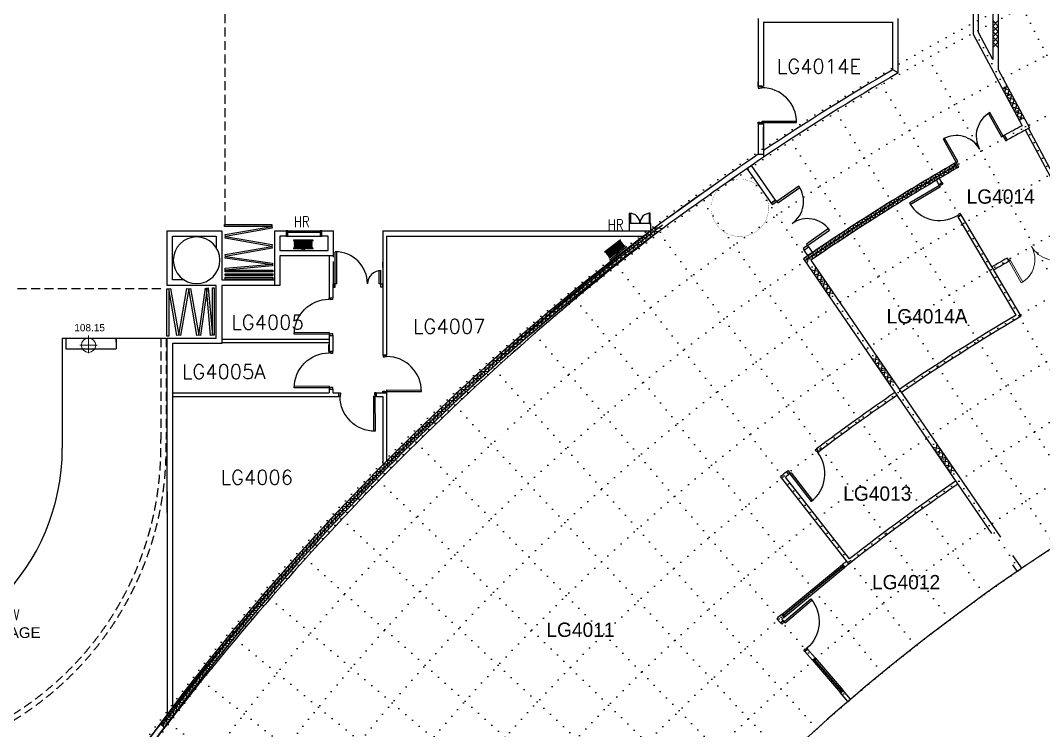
# Model space of a CAD drawing. Extents: x -163002 to 22103, y -98847 to 51643.
# Drawn here: x -58917 to -30358, y -47630 to -27805 of the extents above; entities that cross this region are included whole.
import ezdxf

# ---------------------------------------------------------------- set-up
doc = ezdxf.new("R2010")
doc.units = 0
doc.header["$LTSCALE"] = 1000
doc.header["$MEASUREMENT"] = 0
for name, pattern in [('s1108a$0$HIDDEN', [0.375, 0.25, -0.125]), ('s1108a$0$PHANTOM2', [1.25, 0.625, -0.125, 0.125, -0.125, 0.125, -0.125]), ('s4108a$0$DOT', [0.25, 0, -0.25]), ('s4108a$0$PHANTOM2', [1.25, 0.625, -0.125, 0.125, -0.125, 0.125, -0.125])]:
    doc.linetypes.add(name, pattern=pattern)
doc.layers.get('0').update_dxf_attribs({"linetype": 'CONTINUOUS'})
for name, color, linetype in [('s1108a$0$20', 1, 'CONTINUOUS'), ('s1108a$0$23', 7, 'CONTINUOUS'), ('s1108a$0$30', 7, 'CONTINUOUS'), ('s1108a$0$56', 7, 'CONTINUOUS'), ('s1108a$0$6', 7, 'CONTINUOUS'), ('s1108a$0$N-DRY-WALL', 7, 'CONTINUOUS'), ('s1108a$0$n-flatform-detail', 3, 'CONTINUOUS'), ('s1108a$0$N-G-DR', 4, 'CONTINUOUS'), ('s1108a$0$N-STAGE', 3, 'CONTINUOUS'), ('s1108a$0$NEW2', 4, 'CONTINUOUS'), ('s1108a$0$REV-A', 7, 'CONTINUOUS'), ('s1108a$0$ROOM-NO', 4, 'CONTINUOUS'), ('s4108a$0$20', 7, 'CONTINUOUS'), ('s4108a$0$22', 7, 'CONTINUOUS'), ('s4108a$0$30', 14, 'CONTINUOUS'), ('s4108a$0$4', 7, 'CONTINUOUS'), ('s4108a$0$6', 7, 'CONTINUOUS'), ('s4108a$0$9', 7, 'CONTINUOUS'), ('s4108a$0$DRYWALL', 2, 'CONTINUOUS'), ('s4108a$0$NEW2', 4, 'CONTINUOUS'), ('s4108a$0$REV-A', 7, 'CONTINUOUS'), ('s4108a$0$ROOM-NO', 4, 'CONTINUOUS')]:
    doc.layers.add(name, color=color, linetype=linetype)
for name, color, linetype, lineweight in [('s1108a$0$FURNITURE', 6, 'CONTINUOUS', 9), ('s1108a$0$level', 4, 'CONTINUOUS', 18), ('s4108a$0$text', 4, 'CONTINUOUS', 18)]:
    doc.layers.add(name, color=color, linetype=linetype, lineweight=lineweight)
doc.styles.add('s1108a$0$STANDARD', font='SIMPLEX')
doc.styles.add('s4108a$0$STANDARD', font='txt')

# ---------------------------------------------------------------- blocks, each defined once
blk = doc.blocks.new('s1108a$0$HR')
at = {"layer": 's1108a$0$56', "color": 1, "linetype": 'Continuous'}
for p, q in [((-0.3, 0), (0.3, 0)), ((0.249, -0.0595), (-0.2491, -0.0671)), ((0.249, -0.0863), (-0.2491, -0.0939)), ((0.249, -0.1131), (-0.2491, -0.1207)), ((0.249, -0.1399), (-0.2491, -0.1475)), ((0.249, -0.1667), (-0.2491, -0.1743)), ((-0.2491, -0.201), (0.249, -0.1934)), ((0.249, -0.2202), (-0.2491, -0.2278)), ((0.249, -0.247), (-0.2491, -0.2546))]:
    blk.add_line(p, q, dxfattribs=at)
for points in [[(-0.275, -0.0575), (-0.275, -0.045), (0.275, -0.045), (0.275, -0.0575)], [(0.275, -0.2575), (0.275, -0.27), (-0.275, -0.27), (-0.275, -0.2575)], [(0.02, -0.0001), (0.02, -0.045), (-0.03, -0.045), (-0.03, -0.0001)]]:
    blk.add_lwpolyline(points, close=True, dxfattribs=at)
for centre, start, end in [((-0.2491, -0.08055), 89.999978, 269.999972), ((-0.2491, -0.107336), 89.999978, 269.999972), ((-0.2491, -0.134122), 89.999978, 269.999972), ((-0.2491, -0.160907), 89.999978, 269.999972), ((-0.2491, -0.187693), 89.999978, 269.999972), ((-0.2491, -0.214479), 89.999978, 269.999972), ((-0.2491, -0.241265), 89.999978, 269.999972), ((0.249, -0.07295), 270.000025, 90.000019), ((0.249, -0.099736), 270.000025, 90.000019), ((0.249, -0.126522), 270.000025, 90.000019), ((0.249, -0.153307), 270.000025, 90.000019), ((0.249, -0.180093), 270.000025, 90.000019), ((0.249, -0.206879), 270.000025, 90.000019), ((0.249, -0.233665), 270.000025, 90.000019)]:
    blk.add_arc(centre, 0.013393, start, end, dxfattribs=at)
blk = doc.blocks.new('s1108a$0$DR975')
for p, q in [((968.5, 100), (968.5, 1075)), ((1012.5, 100), (1012.5, 1075)), ((0, 100), (0, 0)), ((37.5, 100), (0, 100)), ((0, 0), (50, 0)), ((37.5, 50), (37.5, 100)), ((50, 50), (37.5, 50)), ((50, 0), (50, 50)), ((968.5, 100), (1012.5, 100)), ((1000, 50), (1012.5, 50)), ((1000, 0), (1000, 50)), ((1050, 0), (1000, 0)), ((1012.5, 100), (1050, 100)), ((1012.5, 50), (1012.5, 100)), ((1050, 100), (1050, 0))]:
    blk.add_line(p, q)
blk.add_arc((1012.5, 100), 975, 90, 180)
blk = doc.blocks.new('s1108a')
at = {"layer": 's1108a$0$20', "color": 8, "linetype": 's1108a$0$HIDDEN'}
for p, q in [((-53200, -33504), (-53200, -21750)), ((-54996, -35300), (-66750, -35300)), ((-54996, -35300), (-66750, -35300))]:
    blk.add_line(p, q, dxfattribs=at)
at = {"layer": 's1108a$0$20', "color": 14, "linetype": 'Continuous'}
blk.add_line((-32325, -24800), (-32325, -28000), dxfattribs=at)
at = {"layer": 's1108a$0$20', "color": 8, "linetype": 'Continuous'}
for p, q in [((-54825, -35200), (-54825, -33675)), ((-54825, -33675), (-53300, -33675)), ((-53300, -33675), (-53300, -35050)), ((-53226, -33504), (-51901, -33504)), ((-53226, -33554), (-53226, -33504)), ((-51901, -33554), (-53226, -33554)), ((-53206, -33784), (-51901, -33554)), ((-51892, -33603), (-53197, -33834)), ((-51901, -33504), (-51901, -33554)), ((-51901, -33554), (-51892, -33603)), ((-51825, -33675), (-51825, -35200)), ((-51825, -33675), (-51500, -33675)), ((-51500, -33675), (-51500, -33825)), ((-50500, -33825), (-50500, -33675)), ((-50500, -33675), (-50175, -33675)), ((-50175, -34375), (-50175, -33675)), ((-54675, -35050), (-54675, -33825)), ((-54675, -33825), (-53450, -33825)), ((-53450, -33825), (-53450, -34154)), ((-53197, -33834), (-53206, -33784)), ((-53206, -33883), (-53197, -33834)), ((-51901, -34113), (-53206, -33883)), ((-53197, -33834), (-51892, -34064)), ((-51675, -33825), (-51675, -34225)), ((-51500, -33825), (-51675, -33825)), ((-50325, -33825), (-50500, -33825)), ((-50325, -34225), (-50325, -33825)), ((-53206, -34343), (-51901, -34113)), ((-51892, -34162), (-53197, -34392)), ((-51892, -34064), (-51901, -34113)), ((-51901, -34113), (-51892, -34162)), ((-51675, -34225), (-50325, -34225)), ((-53197, -34392), (-53206, -34343)), ((-53204, -34442), (-53197, -34392)), ((-51892, -34626), (-53204, -34442)), ((-53197, -34392), (-51885, -34577)), ((-51675, -34375), (-51675, -35200)), ((-50175, -34375), (-51675, -34375)), ((-53204, -34725), (-51884, -34610)), ((-53200, -34775), (-53204, -34725)), ((-51880, -34659), (-53200, -34775)), ((-53200, -34775), (-51875, -34775)), ((-53200, -34825), (-53200, -34775)), ((-51875, -34825), (-53200, -34825)), ((-51885, -34577), (-51892, -34626)), ((-51884, -34610), (-51880, -34659)), ((-51875, -34775), (-51875, -34825)), ((-54346, -35050), (-54675, -35050)), ((-53300, -35050), (-51825, -35050)), ((-53200, -34875), (-51875, -34875)), ((-53200, -34925), (-53200, -34875)), ((-51875, -34925), (-53200, -34925)), ((-53200, -35025), (-53200, -34975)), ((-53200, -34975), (-51875, -34975)), ((-51875, -35025), (-53200, -35025)), ((-51875, -34875), (-51875, -34925)), ((-51875, -34975), (-51875, -35025)), ((-54829, -36620), (-54829, -35295)), ((-54829, -35295), (-54779, -35295)), ((-53450, -35200), (-54825, -35200)), ((-54779, -35295), (-54729, -35286)), ((-54779, -35295), (-54779, -36620)), ((-54549, -36599), (-54779, -35295)), ((-54729, -35286), (-54499, -36591)), ((-54499, -36591), (-54269, -35286)), ((-54220, -35295), (-54450, -36599)), ((-54269, -35286), (-54220, -35295)), ((-54220, -35295), (-54171, -35286)), ((-53990, -36599), (-54220, -35295)), ((-54171, -35286), (-53941, -36591)), ((-53941, -36591), (-53756, -35279)), ((-53707, -35286), (-53891, -36598)), ((-53756, -35279), (-53707, -35286)), ((-53723, -35278), (-53673, -35273)), ((-53608, -36598), (-53723, -35278)), ((-53673, -35273), (-53558, -36593)), ((-53558, -36593), (-53558, -35268)), ((-53558, -35268), (-53508, -35268)), ((-53508, -35268), (-53508, -36593)), ((-53450, -36675), (-53450, -35200)), ((-53300, -35200), (-53300, -36825)), ((-51675, -35200), (-53300, -35200)), ((-54779, -36620), (-54829, -36620)), ((-54825, -41543), (-54825, -36675)), ((-54825, -36675), (-53450, -36675)), ((-54675, -36825), (-54675, -41539)), ((-53300, -36825), (-54675, -36825)), ((-54499, -36591), (-54549, -36599)), ((-54450, -36599), (-54499, -36591)), ((-53941, -36591), (-53990, -36599)), ((-53891, -36598), (-53941, -36591)), ((-53558, -36593), (-53608, -36598)), ((-53508, -36593), (-53558, -36593)), ((-54825, -40968), (-54825, -47177)), ((-54675, -40970), (-54675, -46979))]:
    blk.add_line(p, q, dxfattribs=at)
at = {"layer": 's1108a$0$20', "color": 7, "linetype": 's1108a$0$PHANTOM2'}
blk.add_line((-48800, -34701), (-48800, -34551), dxfattribs=at)
at = {"layer": 's1108a$0$20'}
blk.add_line((-50175, -35251), (-50175, -35161), dxfattribs=at)
at = {"layer": 's1108a$0$20', "color": 8, "linetype": 'Continuous'}
for centre, radius, start, end in [((48905, -157515), 153229, 124.7001, 125.9441), ((46835, -154675), 149564, 124.63758, 125.93985), ((69154, -137501), 153398, 144.05854, 145.29989), ((66466, -135539), 149920, 144.06367, 145.36155)]:
    blk.add_arc(centre, radius, start, end, dxfattribs=at)
at = {"layer": 's1108a$0$20', "color": 7, "linetype": 'Continuous'}
for radius in [68654, 68504]:
    blk.add_arc((0, -88500), radius, 126.71045, 143.2923, dxfattribs=at)
at = {"layer": 's1108a$0$23', "color": 4, "linetype": 's1108a$0$HIDDEN'}
for p, q in [((-55003, -36675), (-55003, -39504)), ((-54853, -36675), (-54853, -39504))]:
    blk.add_line(p, q, dxfattribs=at)
at = {"layer": 's1108a$0$23', "color": 3, "linetype": 'Continuous'}
blk.add_line((-55003, -36675), (-54853, -36675), dxfattribs=at)
at = {"layer": 's1108a$0$23', "color": 4, "linetype": 's1108a$0$HIDDEN'}
for radius, end in [(8900, 1.5909), (8750, 1.609)]:
    blk.add_arc((-63750, -39750), radius, 270, end, dxfattribs=at)
at = {"layer": 's1108a$0$30', "color": 8, "linetype": 'Continuous'}
for p, q in [((-51500, -33675), (-51500, -33825)), ((-51450, -33675), (-51500, -33675)), ((-51450, -33825), (-51450, -33675)), ((-51450, -33725), (-51450, -33675)), ((-51450, -33675), (-50550, -33675)), ((-50550, -33675), (-50550, -33825)), ((-50500, -33675), (-50550, -33675)), ((-50550, -33675), (-50550, -33725)), ((-50500, -33825), (-50500, -33675)), ((-51500, -33825), (-51450, -33825)), ((-50550, -33725), (-51450, -33725)), ((-51450, -33825), (-50550, -33825)), ((-50550, -33825), (-50500, -33825))]:
    blk.add_line(p, q, dxfattribs=at)
at = {"layer": 's1108a$0$30', "color": 1, "linetype": 'Continuous'}
for p, q in [((-50130, -35161), (-50130, -34261)), ((-50085, -35161), (-50085, -34262)), ((-48904, -35161), (-48904, -34794)), ((-48859, -35161), (-48859, -34791)), ((-50175, -35161), (-50175, -35251)), ((-50130, -35161), (-50175, -35161)), ((-50175, -35251), (-50175, -35161)), ((-50175, -35251), (-50130, -35251)), ((-50130, -35251), (-50130, -35161)), ((-50085, -35161), (-50130, -35161)), ((-48859, -35161), (-48904, -35161)), ((-48859, -35251), (-48859, -35161)), ((-48859, -35161), (-48814, -35161)), ((-48814, -35251), (-48859, -35251)), ((-48814, -35161), (-48814, -35251))]:
    blk.add_line(p, q, dxfattribs=at)
for centre, radius, start, end in [((-50130, -35161), 900, 0, 90), ((-48859, -35161), 370, 88.1085, 180)]:
    blk.add_arc(centre, radius, start, end, dxfattribs=at)
at = {"layer": 's1108a$0$56', "color": 1, "linetype": 'Continuous'}
for p, q in [((-51260, -33980), (-50790, -33980)), ((-51260, -34010), (-50790, -34010)), ((-51260, -34040), (-50790, -34040)), ((-51260, -34070), (-50790, -34070)), ((-51260, -34100), (-50790, -34100)), ((-51260, -34130), (-50790, -34130))]:
    blk.add_line(p, q, dxfattribs=at)
for points in [[(-51300, -33950), (-50750, -33950), (-50750, -33935), (-51300, -33935)], [(-51300, -34175), (-50750, -34175), (-50750, -34160), (-51300, -34160)], [(-51050, -34175), (-51000, -34175), (-51000, -34225), (-51050, -34225)]]:
    blk.add_lwpolyline(points, close=True, dxfattribs=at)
for centre, start, end in [((-51260, -33965), 90, 270), ((-51260, -33995), 90, 270), ((-50790, -33965), 270, 90), ((-50790, -33995), 270, 90), ((-51260, -34025), 90, 270), ((-51260, -34055), 90, 270), ((-51260, -34085), 90, 270), ((-51260, -34115), 90, 270), ((-51260, -34145), 90, 270), ((-50790, -34025), 270, 90), ((-50790, -34055), 270, 90), ((-50790, -34085), 270, 90), ((-50790, -34115), 270, 90), ((-50790, -34145), 270, 90)]:
    blk.add_arc(centre, 15, start, end, dxfattribs=at)
at = {"layer": 's1108a$0$6', "color": 14, "linetype": 'Continuous', "const_width": 5}
blk.add_lwpolyline([(-38034, -33039, 1), (-39634, -33039, 1)], format="xyb", close=True, dxfattribs=at)
at = {"layer": 's1108a$0$6', "color": 14, "linetype": 'Continuous'}
for start, end in [(0, 180), (0, 180), (0, 180), (180, 0), (180, 0), (180, 0), (180, 0)]:
    blk.add_arc((-54000, -34500), 650, start, end, dxfattribs=at)
at = {"layer": 's1108a$0$6', "color": 8, "linetype": 'Continuous'}
for start, end in [(0, 180), (180, 0), (180, 0)]:
    blk.add_arc((-54000, -34500), 650, start, end, dxfattribs=at)
at = {"layer": 's1108a$0$FURNITURE', "color": 7, "const_width": 20}
blk.add_lwpolyline([(-50319, -36844), (-50319, -37055)], dxfattribs=at)
at = {"layer": 's1108a$0$level'}
for p, q in [((-57018, -36605), (-57018, -37091)), ((-56775, -36873), (-57261, -36873))]:
    blk.add_line(p, q, dxfattribs=at)
blk.add_circle((-57018, -36873), 200, dxfattribs=at)
at = {"layer": 's1108a$0$N-DRY-WALL'}
for p, q in [((-38325, -27750), (-38325, -29644)), ((-38325, -27750), (-38325, -29694)), ((-38175, -27850), (-38175, -29644)), ((-38175, -27850), (-34563, -27850)), ((-34563, -29181), (-34563, -27850)), ((-34413, -29267), (-34413, -27750)), ((-34413, -29267), (-34563, -29181)), ((-38325, -30694), (-38325, -31539)), ((-38325, -30775), (-38325, -31389)), ((-38175, -30694), (-38175, -31438)), ((-38175, -31389), (-38175, -30775)), ((-38175, -31438), (-38175, -31619)), ((-48800, -33675), (-48800, -37150)), ((-48700, -33825), (-48700, -37150)), ((-50300, -34375), (-50300, -35548)), ((-50200, -35161), (-50200, -35548)), ((-50300, -36600), (-50300, -37050)), ((-50200, -36600), (-50200, -37050)), ((-50203, -37050), (-50300, -37050)), ((-48796, -37150), (-48700, -37150)), ((-54675, -38200), (-50300, -38200)), ((-50300, -38100), (-50300, -38200)), ((-50300, -38100), (-50200, -38100)), ((-50200, -38100), (-50200, -38200)), ((-50200, -38200), (-50033, -38200)), ((-50033, -38300), (-50033, -38200)), ((-48983, -38200), (-48800, -38200)), ((-48983, -38299), (-48983, -38200)), ((-48800, -38200), (-48700, -38200)), ((-48700, -38200), (-48700, -40087)), ((-54675, -38300), (-50033, -38300)), ((-48983, -38300), (-48800, -38300)), ((-48800, -38300), (-48800, -40210))]:
    blk.add_line(p, q, dxfattribs=at)
at = {"layer": 's1108a$0$N-DRY-WALL', "color": 7, "linetype": 's1108a$0$PHANTOM2'}
for p, q in [((-48814, -35161), (-48800, -35161)), ((-48814, -35251), (-48800, -35251))]:
    blk.add_line(p, q, dxfattribs=at)
at = {"layer": 's1108a$0$N-DRY-WALL', "color": 7}
for p, q in [((-50300, -35548), (-50200, -35548)), ((-53300, -36700), (-50300, -36700)), ((-53300, -36800), (-50300, -36800)), ((-50300, -36600), (-50200, -36600)), ((-50303, -37050), (-50200, -37050))]:
    blk.add_line(p, q, dxfattribs=at)
at = {"layer": 's1108a$0$N-DRY-WALL'}
for radius, start, end in [(68654, 120.2279, 123.78301), (68504, 120.15583, 123.86698)]:
    blk.add_arc((0, -88500), radius, start, end, dxfattribs=at)
at = {"layer": 's1108a$0$N-G-DR'}
for p, q in [((-38325, -29644), (-38325, -29528)), ((-38325, -29644), (-38175, -29644)), ((-38225, -29644), (-38325, -29644)), ((-38325, -29644), (-38325, -29694)), ((-38325, -29694), (-38275, -29694)), ((-38275, -29682), (-38225, -29682)), ((-38275, -29694), (-38275, -29682)), ((-38225, -29644), (-38225, -29682)), ((-38325, -30644), (-38275, -30644)), ((-38325, -30694), (-38325, -30644)), ((-38325, -30694), (-38175, -30694)), ((-38225, -30694), (-38325, -30694)), ((-38275, -30644), (-38275, -30657)), ((-38275, -30657), (-38225, -30657)), ((-38225, -30613), (-37250, -30613)), ((-38225, -30613), (-38225, -30657)), ((-38225, -30657), (-37250, -30657)), ((-38225, -30657), (-38225, -30694))]:
    blk.add_line(p, q, dxfattribs=at)
blk.add_arc((-38225, -30657), 975, 0, 90, dxfattribs=at)
at = {"layer": 's1108a$0$N-STAGE'}
for p, q in [((-57750, -36675), (-54853, -36675)), ((-57750, -36675), (-57750, -39750)), ((-57650, -36675), (-57650, -36975)), ((-56250, -36775), (-56250, -36675)), ((-56250, -36675), (-56250, -36975)), ((-57650, -36975), (-56250, -36975))]:
    blk.add_line(p, q, dxfattribs=at)
blk.add_arc((-63750, -39750), 6000, 270, 0, dxfattribs=at)
at = {"layer": 's1108a$0$NEW2', "color": 7}
for p, q in [((-41913, -33187), (-41884, -33187)), ((-41913, -33475), (-41913, -33187)), ((-41884, -33187), (-41884, -33475)), ((-41337, -33187), (-41366, -33187)), ((-41366, -33187), (-41366, -33475)), ((-41337, -33475), (-41337, -33187)), ((-48800, -33675), (-41323, -33675)), ((-41925, -33475), (-41925, -33675)), ((-41325, -33475), (-41925, -33475)), ((-41925, -33675), (-41325, -33675)), ((-41884, -33475), (-41913, -33475)), ((-41366, -33475), (-41337, -33475)), ((-41325, -33675), (-41325, -33475)), ((-48700, -33825), (-41521, -33825))]:
    blk.add_line(p, q, dxfattribs=at)
for centre, start, end in [((-41913, -33475), 0, 90), ((-41337, -33475), 90, 180)]:
    blk.add_arc(centre, 288, start, end, dxfattribs=at)
at = {"layer": 's1108a$0$REV-A', "color": 7, "linetype": 's1108a$0$PHANTOM2'}
for p, q in [((-50175, -35161), (-50175, -34375)), ((-50175, -35161), (-50200, -35161)), ((-50175, -35251), (-50200, -35251))]:
    blk.add_line(p, q, dxfattribs=at)
at = {"xscale": 1000, "yscale": 1000, "zscale": 1000, "rotation": 217.999941}
blk.add_blockref('s1108a$0$HR', (-42230, -34309), dxfattribs=at)
at = {"layer": 's1108a$0$NEW2', "color": 7, "xscale": -1}
for p, rotation in [((-50203, -35550), 90.19116413939005), ((-50203, -37050), 90.19116413939005), ((-50034, -38202), 180.1911641393928)]:
    blk.add_blockref('s1108a$0$DR975', p, dxfattribs=dict(at, rotation=rotation))
at = {"layer": 's1108a$0$NEW2', "color": 7, "rotation": 269.80883586061}
blk.add_blockref('s1108a$0$DR975', (-48796, -37150), dxfattribs=at)
at = {"layer": 's1108a$0$56', "color": 1, "linetype": 'Continuous', "style": 's1108a$0$STANDARD', "width": 0.8}
for p in [(-51284, -33577), (-42521, -33658)]:
    blk.add_text('HR', height=300, dxfattribs=at).set_placement(p)
at = {"layer": 's1108a$0$level', "insert": (-57414, -36282), "char_height": 200, "width": 1619, "attachment_point": 1, "style": 's1108a$0$STANDARD'}
blk.add_mtext('{\\FARIAL.TTF;108.15}', dxfattribs=at)
at = {"layer": 's1108a$0$n-flatform-detail', "color": 7, "insert": (-59777, -44246), "char_height": 300, "width": 7500, "attachment_point": 1, "style": 's1108a$0$STANDARD'}
blk.add_mtext('NEW\\P{\\FARIAL.TTF;STAGE}', dxfattribs=at)
at = {"layer": 's1108a$0$ROOM-NO', "style": 's1108a$0$STANDARD'}
for s, p in [('LG4014E', (-37803, -29286)), ('LG4005', (-53033, -36431)), ('LG4007', (-47959, -36546)), ('LG4005A', (-54411, -37808)), ('LG4006', (-53332, -40761))]:
    blk.add_text(s, height=400, dxfattribs=at).set_placement(p)
blk = doc.blocks.new('s4108a$0$DR975')
for p, q in [((968.5, 100), (968.5, 1075)), ((1012.5, 100), (1012.5, 1075)), ((0, 100), (0, 0)), ((37.5, 100), (0, 100)), ((0, 0), (50, 0)), ((37.5, 50), (37.5, 100)), ((50, 50), (37.5, 50)), ((50, 0), (50, 50)), ((968.5, 100), (1012.5, 100)), ((1000, 50), (1012.5, 50)), ((1000, 0), (1000, 50)), ((1050, 0), (1000, 0)), ((1012.5, 100), (1050, 100)), ((1012.5, 50), (1012.5, 100)), ((1050, 100), (1050, 0))]:
    blk.add_line(p, q)
blk.add_arc((1012.5, 100), 975, 90, 180)
blk = doc.blocks.new('s4108a$0$D1600B')
at = {"layer": 's4108a$0$30', "linetype": 'Continuous'}
for points in [[(0.05, 0.15), (0.1, 0.15), (0.1, 0.9), (0.05, 0.9)], [(1.5, 0.15), (1.55, 0.15), (1.55, 0.9), (1.5, 0.9)], [(0, 0), (0.05, 0), (0.05, 0.15), (0, 0.15)], [(1.55, 0), (1.6, 0), (1.6, 0.15), (1.55, 0.15)]]:
    blk.add_lwpolyline(points, close=True, dxfattribs=at)
for centre, start, end in [((0.05, 0.150001), 0, 90), ((1.55001, 0.150001), 90, 180)]:
    blk.add_arc(centre, 0.750005, start, end, dxfattribs=at)
blk = doc.blocks.new('s4108a')
at = {"layer": 's4108a$0$20', "color": 14, "linetype": 'Continuous'}
for p, q in [((-31371, -31138), (-31444, -31007)), ((-38325, -31537), (-38175, -31537)), ((-38202, -31453), (-38202, -31454)), ((-38175, -31537), (-38175, -31614)), ((-32838, -31792), (-32765, -31922)), ((-37060, -34456), (-31809, -42133)), ((-36852, -34496), (-31563, -42227)), ((-30966, -43100), (-31212, -42740)), ((-31090, -43184), (-31213, -43004))]:
    blk.add_line(p, q, dxfattribs=at)
at = {"layer": 's4108a$0$20', "color": 1}
for p, q in [((-37668, -44390), (-35968, -42993)), ((-37606, -44469), (-35906, -43072)), ((-36866, -43789), (-35960, -43044)), ((-36860, -43797), (-35953, -43052)), ((-35988, -43009), (-35926, -43087)), ((-35968, -42993), (-35906, -43072)), ((-37621, -44410), (-36885, -43805)), ((-37615, -44418), (-36879, -43813)), ((-37668, -44390), (-37606, -44469)), ((-37649, -44375), (-37587, -44453)), ((-36808, -45669), (-36733, -45604)), ((-36808, -45669), (-36027, -46580)), ((-36792, -45688), (-36716, -45623)), ((-36758, -45659), (-36009, -46532)), ((-36750, -45652), (-36002, -46525)), ((-36733, -45604), (-35951, -46515)), ((-36043, -46561), (-35968, -46496)), ((-36027, -46580), (-35951, -46515))]:
    blk.add_line(p, q, dxfattribs=at)
at = {"layer": 's4108a$0$20', "color": 14, "linetype": 'Continuous'}
for points in [[(-32325, -25850), (-32325, -26457), (-32175, -26457), (-32175, -26325), (-31775, -26325), (-31775, -28894), (-32175, -28145), (-32175, -27457), (-32325, -27457), (-32325, -28183), (-30957, -30743)], [(-28761, -26325), (-31625, -26325), (-31625, -29174), (-30754, -30804)]]:
    blk.add_lwpolyline(points, dxfattribs=at)
at = {"layer": 's4108a$0$20'}
for points in [[(-37836, -32818), (-38509, -31858), (-38632, -31944), (-37959, -32904)], [(-36918, -34128), (-36812, -34280), (-36935, -34366), (-37041, -34214)]]:
    blk.add_lwpolyline(points, close=True, dxfattribs=at)
at = {"layer": 's4108a$0$20', "color": 14, "linetype": 'Continuous'}
for centre, radius, start, end in [((0, -88500), 65530, 118.19056, 118.67567), ((0, -88500), 65380, 118.05923, 118.67403), ((48824, -157402), 153090, 124.69919, 125.94375), ((46768, -154583), 149450, 124.63578, 125.93969), ((0, -88500), 65530, 120.07434, 124.44053), ((0, -88500), 65380, 120.07591, 124.30915), ((5572, -93983), 76390, 127.60141, 143.3208), ((5555, -93966), 76216, 127.60169, 143.32133)]:
    blk.add_arc(centre, radius, start, end, dxfattribs=at)
at = {"layer": 's4108a$0$22', "color": 14, "linetype": 'Continuous'}
for p, q in [((-31775, -27960), (-31624, -27810)), ((-31775, -28110), (-31624, -27960)), ((-31774, -27810), (-31625, -27960)), ((-31774, -27960), (-31625, -28110)), ((-31775, -28260), (-31624, -28110)), ((-31775, -28410), (-31624, -28260)), ((-31774, -28110), (-31625, -28260)), ((-31774, -28260), (-31625, -28410)), ((-31775, -28560), (-31624, -28410)), ((-31774, -28410), (-31625, -28560)), ((-31522, -29685), (-31319, -29746)), ((-31390, -29614), (-31452, -29817)), ((-31452, -29817), (-31249, -29879)), ((-31319, -29746), (-31381, -29949)), ((-31381, -29949), (-31178, -30011)), ((-31249, -29879), (-31310, -30082)), ((-31310, -30082), (-31107, -30143)), ((-31178, -30011), (-31240, -30214)), ((-31240, -30214), (-31036, -30276)), ((-31107, -30143), (-31169, -30346)), ((-31169, -30346), (-30966, -30408)), ((-31036, -30276), (-31098, -30479)), ((-31098, -30479), (-30895, -30540)), ((-30966, -30408), (-31027, -30611)), ((-33151, -32148), (-33098, -31943)), ((-32893, -31997), (-33098, -31943)), ((-33022, -32073), (-32968, -31867)), ((-32763, -31922), (-32968, -31867)), ((-32893, -31997), (-32839, -31792)), ((-33667, -32455), (-33615, -32249)), ((-33409, -32301), (-33615, -32249)), ((-33538, -32378), (-33486, -32172)), ((-33280, -32224), (-33486, -32172)), ((-33410, -32301), (-33357, -32095)), ((-33151, -32148), (-33357, -32095)), ((-33280, -32224), (-33228, -32019)), ((-33022, -32072), (-33228, -32019)), ((-34052, -32687), (-34001, -32481)), ((-33795, -32532), (-34001, -32481)), ((-33923, -32610), (-33872, -32404)), ((-33666, -32454), (-33872, -32404)), ((-33795, -32532), (-33744, -32326)), ((-33538, -32378), (-33744, -32326)), ((-34562, -33002), (-34513, -32795)), ((-34306, -32844), (-34513, -32795)), ((-34434, -32923), (-34386, -32716)), ((-34179, -32766), (-34385, -32716)), ((-34307, -32844), (-34257, -32638)), ((-34051, -32687), (-34257, -32638)), ((-34179, -32766), (-34129, -32559)), ((-33923, -32610), (-34129, -32559)), ((-35068, -33321), (-35022, -33114)), ((-34815, -33161), (-35022, -33114)), ((-34942, -33241), (-34895, -33034)), ((-34688, -33081), (-34895, -33034)), ((-34815, -33161), (-34768, -32954)), ((-34561, -33002), (-34768, -32954)), ((-34688, -33081), (-34641, -32874)), ((-34434, -32923), (-34640, -32874)), ((-35447, -33563), (-35402, -33356)), ((-35195, -33401), (-35402, -33356)), ((-35321, -33482), (-35276, -33275)), ((-35068, -33321), (-35276, -33275)), ((-35195, -33402), (-35149, -33194)), ((-34942, -33241), (-35149, -33194)), ((-41318, -33671), (-41347, -33881)), ((-41318, -33671), (-41108, -33701)), ((-41198, -33581), (-41228, -33791)), ((-41198, -33581), (-40988, -33611)), ((-35949, -33891), (-35906, -33683)), ((-35698, -33726), (-35906, -33682)), ((-35824, -33808), (-35780, -33601)), ((-35573, -33645), (-35780, -33601)), ((-35698, -33726), (-35655, -33519)), ((-35447, -33563), (-35655, -33519)), ((-35573, -33645), (-35529, -33437)), ((-35321, -33482), (-35528, -33437)), ((-41677, -33943), (-41704, -34154)), ((-41676, -33943), (-41466, -33972)), ((-41557, -33852), (-41586, -34062)), ((-41557, -33852), (-41347, -33881)), ((-41437, -33762), (-41466, -33972)), ((-41437, -33762), (-41227, -33791)), ((-36324, -34139), (-36282, -33931)), ((-36074, -33973), (-36282, -33931)), ((-36199, -34056), (-36157, -33848)), ((-35949, -33891), (-36157, -33848)), ((-36074, -33973), (-36032, -33765)), ((-35824, -33808), (-36032, -33765)), ((-42034, -34218), (-42060, -34428)), ((-42034, -34218), (-41823, -34245)), ((-41915, -34126), (-41942, -34337)), ((-41915, -34126), (-41704, -34154)), ((-41796, -34035), (-41823, -34245)), ((-41796, -34035), (-41585, -34062)), ((-36820, -34474), (-36781, -34266)), ((-36572, -34306), (-36781, -34266)), ((-36697, -34390), (-36656, -34182)), ((-36448, -34222), (-36656, -34182)), ((-36572, -34306), (-36532, -34098)), ((-36324, -34139), (-36532, -34097)), ((-36449, -34222), (-36407, -34014)), ((-36199, -34056), (-36407, -34014)), ((-42389, -34495), (-42414, -34706)), ((-42389, -34495), (-42178, -34520)), ((-42271, -34402), (-42296, -34613)), ((-42271, -34402), (-42060, -34428)), ((-42153, -34310), (-42178, -34520)), ((-42152, -34310), (-41942, -34337)), ((-36820, -34474), (-37029, -34435)), ((-36944, -34559), (-36905, -34350)), ((-36696, -34390), (-36905, -34350)), ((-42743, -34774), (-42766, -34985)), ((-42742, -34774), (-42531, -34799)), ((-42625, -34681), (-42649, -34892)), ((-42625, -34681), (-42414, -34705)), ((-42507, -34588), (-42531, -34799)), ((-42507, -34588), (-42296, -34613)), ((-36849, -34766), (-36640, -34805)), ((-36725, -34681), (-36764, -34890)), ((-36640, -34805), (-36679, -35014)), ((-43094, -35056), (-43116, -35267)), ((-43094, -35056), (-42883, -35079)), ((-42977, -34962), (-43000, -35173)), ((-42977, -34962), (-42766, -34985)), ((-42860, -34868), (-42883, -35079)), ((-42860, -34868), (-42649, -34891)), ((-36764, -34890), (-36556, -34929)), ((-36679, -35014), (-36471, -35053)), ((-36556, -34929), (-36595, -35137)), ((-36471, -35053), (-36510, -35261)), ((-43444, -35340), (-43465, -35551)), ((-43444, -35340), (-43233, -35361)), ((-43328, -35245), (-43349, -35456)), ((-43327, -35245), (-43116, -35267)), ((-43211, -35150), (-43233, -35361)), ((-43211, -35150), (-43000, -35172)), ((-36595, -35137), (-36386, -35176)), ((-36510, -35261), (-36301, -35300)), ((-36386, -35176), (-36425, -35385)), ((-36425, -35385), (-36217, -35424)), ((-36301, -35300), (-36340, -35509)), ((-43792, -35626), (-43811, -35837)), ((-43792, -35626), (-43580, -35646)), ((-43676, -35530), (-43696, -35742)), ((-43676, -35530), (-43465, -35551)), ((-43560, -35435), (-43581, -35646)), ((-43560, -35435), (-43349, -35456)), ((-44137, -35914), (-44156, -36126)), ((-44137, -35914), (-43926, -35933)), ((-44022, -35818), (-44041, -36030)), ((-44022, -35818), (-43811, -35837)), ((-43907, -35722), (-43926, -35933)), ((-43907, -35722), (-43696, -35742)), ((-44482, -36205), (-44498, -36417)), ((-44482, -36205), (-44270, -36223)), ((-44367, -36108), (-44385, -36320)), ((-44367, -36108), (-44156, -36126)), ((-44253, -36011), (-44270, -36223)), ((-44252, -36011), (-44041, -36030)), ((-44824, -36498), (-44839, -36710)), ((-44824, -36498), (-44612, -36514)), ((-44710, -36400), (-44726, -36612)), ((-44710, -36400), (-44498, -36417)), ((-44596, -36303), (-44612, -36514)), ((-44596, -36303), (-44384, -36319)), ((-45164, -36794), (-45178, -37005)), ((-45164, -36794), (-44952, -36808)), ((-45051, -36695), (-45065, -36906)), ((-45051, -36695), (-44839, -36710)), ((-44937, -36596), (-44953, -36808)), ((-44937, -36596), (-44726, -36612)), ((-45502, -37091), (-45515, -37303)), ((-45502, -37091), (-45291, -37104)), ((-45390, -36992), (-45403, -37203)), ((-45390, -36992), (-45178, -37005)), ((-45278, -36892), (-45291, -37104)), ((-45277, -36892), (-45065, -36906)), ((-45839, -37391), (-45850, -37602)), ((-45839, -37391), (-45627, -37402)), ((-45727, -37291), (-45739, -37502)), ((-45727, -37291), (-45515, -37302)), ((-45615, -37191), (-45627, -37402)), ((-45615, -37190), (-45403, -37203)), ((-35155, -37242), (-34946, -37281)), ((-35031, -37157), (-35070, -37366)), ((-35070, -37366), (-34862, -37405)), ((-34946, -37281), (-34985, -37490)), ((-34862, -37405), (-34901, -37613)), ((-46173, -37693), (-46183, -37904)), ((-46173, -37692), (-45961, -37703)), ((-46062, -37592), (-46073, -37804)), ((-46062, -37592), (-45850, -37602)), ((-45950, -37491), (-45961, -37703)), ((-45950, -37491), (-45739, -37502)), ((-34985, -37490), (-34777, -37529)), ((-34901, -37613), (-34692, -37652)), ((-34777, -37529), (-34816, -37737)), ((-34692, -37652), (-34731, -37861)), ((-46395, -37895), (-46404, -38107)), ((-46395, -37895), (-46183, -37904)), ((-46284, -37794), (-46294, -38006)), ((-46284, -37794), (-46072, -37803)), ((-34816, -37737), (-34608, -37776)), ((-34731, -37861), (-34523, -37900)), ((-34608, -37776), (-34647, -37985)), ((-46726, -38201), (-46734, -38413)), ((-46726, -38200), (-46514, -38209)), ((-46616, -38098), (-46624, -38310)), ((-46616, -38098), (-46404, -38107)), ((-46506, -37997), (-46514, -38209)), ((-46506, -37997), (-46294, -38005)), ((-47055, -38508), (-47061, -38720)), ((-47055, -38508), (-46843, -38515)), ((-46946, -38405), (-46952, -38618)), ((-46946, -38405), (-46734, -38413)), ((-46836, -38303), (-46843, -38515)), ((-46836, -38303), (-46624, -38310)), ((-47382, -38818), (-47387, -39030)), ((-47382, -38818), (-47170, -38823)), ((-47273, -38715), (-47278, -38927)), ((-47273, -38714), (-47061, -38720)), ((-47164, -38611), (-47170, -38823)), ((-47164, -38611), (-46952, -38618)), ((-47599, -39026), (-47603, -39238)), ((-47599, -39026), (-47387, -39030)), ((-47491, -38922), (-47495, -39134)), ((-47490, -38922), (-47278, -38927)), ((-47922, -39339), (-47925, -39551)), ((-47922, -39339), (-47710, -39342)), ((-47815, -39235), (-47818, -39447)), ((-47815, -39235), (-47603, -39237)), ((-47708, -39130), (-47710, -39342)), ((-47707, -39130), (-47495, -39134)), ((-48244, -39655), (-48245, -39867)), ((-48244, -39655), (-48032, -39656)), ((-48137, -39549), (-48139, -39762)), ((-48137, -39549), (-47925, -39551)), ((-48030, -39444), (-48032, -39656)), ((-48030, -39444), (-47818, -39447)), ((-33337, -39633), (-33376, -39842)), ((-48564, -39972), (-48563, -40184)), ((-48564, -39972), (-48351, -39973)), ((-48457, -39866), (-48458, -40078)), ((-48457, -39866), (-48245, -39867)), ((-48351, -39760), (-48351, -39973)), ((-48351, -39760), (-48139, -39761)), ((-33461, -39718), (-33252, -39757)), ((-33376, -39842), (-33168, -39881)), ((-33252, -39757), (-33292, -39966)), ((-33292, -39966), (-33083, -40005)), ((-33168, -39881), (-33207, -40089)), ((-48776, -40185), (-48774, -40397)), ((-48775, -40185), (-48563, -40184)), ((-48670, -40079), (-48457, -40078)), ((-48670, -40079), (-48669, -40291)), ((-33207, -40089), (-32998, -40128)), ((-33083, -40005), (-33122, -40213)), ((-33122, -40213), (-32914, -40252)), ((-32998, -40128), (-33037, -40337)), ((-32914, -40252), (-32953, -40461)), ((-49092, -40506), (-49089, -40718)), ((-49091, -40506), (-48879, -40504)), ((-48986, -40399), (-48774, -40397)), ((-48986, -40399), (-48984, -40611)), ((-48881, -40292), (-48669, -40290)), ((-48881, -40292), (-48879, -40504)), ((-33037, -40337), (-32829, -40376)), ((-49405, -40830), (-49193, -40826)), ((-49405, -40830), (-49401, -41042)), ((-49301, -40721), (-49089, -40718)), ((-49301, -40722), (-49297, -40934)), ((-49196, -40614), (-48984, -40611)), ((-49196, -40614), (-49193, -40826)), ((-49613, -41046), (-49401, -41042)), ((-49613, -41046), (-49608, -41258)), ((-49509, -40938), (-49297, -40934)), ((-49509, -40938), (-49505, -41150)), ((-49924, -41373), (-49712, -41366)), ((-49924, -41373), (-49917, -41585)), ((-49821, -41264), (-49814, -41476)), ((-49820, -41263), (-49608, -41258)), ((-49717, -41155), (-49505, -41150)), ((-49717, -41155), (-49712, -41367)), ((-50232, -41701), (-50020, -41694)), ((-50129, -41591), (-49917, -41585)), ((-50129, -41592), (-50122, -41804)), ((-50026, -41482), (-49814, -41476)), ((-50026, -41482), (-50020, -41694)), ((-50436, -41922), (-50224, -41913)), ((-50436, -41922), (-50427, -42134)), ((-50334, -41811), (-50122, -41804)), ((-50334, -41811), (-50326, -42023)), ((-50232, -41701), (-50224, -41913)), ((-50740, -42253), (-50528, -42244)), ((-50740, -42253), (-50731, -42465)), ((-50639, -42143), (-50427, -42133)), ((-50639, -42143), (-50630, -42354)), ((-50538, -42032), (-50326, -42023)), ((-50538, -42032), (-50528, -42244)), ((-50942, -42476), (-50730, -42465)), ((-50942, -42476), (-50932, -42688)), ((-50842, -42364), (-50630, -42354)), ((-50842, -42365), (-50831, -42576)), ((-51243, -42811), (-51031, -42799)), ((-51243, -42811), (-51231, -43023)), ((-51143, -42699), (-50931, -42687)), ((-51143, -42699), (-51131, -42911)), ((-51043, -42587), (-50831, -42576)), ((-51043, -42587), (-51031, -42799)), ((-51443, -43036), (-51231, -43023)), ((-51443, -43036), (-51430, -43248)), ((-51343, -42923), (-51131, -42911)), ((-51343, -42923), (-51330, -43135)), ((-51740, -43374), (-51528, -43360)), ((-51740, -43374), (-51726, -43586)), ((-51641, -43261), (-51429, -43247)), ((-51641, -43261), (-51627, -43473)), ((-51542, -43148), (-51330, -43135)), ((-51542, -43148), (-51528, -43360)), ((-51937, -43601), (-51725, -43586)), ((-51937, -43601), (-51921, -43813)), ((-51839, -43488), (-51823, -43699)), ((-51838, -43487), (-51627, -43473)), ((-52230, -43943), (-52019, -43926)), ((-52230, -43943), (-52214, -44154)), ((-52133, -43829), (-51921, -43812)), ((-52133, -43829), (-52116, -44040)), ((-52035, -43714), (-51823, -43699)), ((-52035, -43715), (-52019, -43926)), ((-52425, -44172), (-52213, -44154)), ((-52425, -44172), (-52407, -44383)), ((-52328, -44057), (-52116, -44040)), ((-52328, -44057), (-52310, -44269)), ((-52715, -44517), (-52695, -44728)), ((-52714, -44516), (-52503, -44498)), ((-52618, -44402), (-52407, -44383)), ((-52618, -44402), (-52599, -44613)), ((-52522, -44286), (-52310, -44269)), ((-52522, -44286), (-52503, -44498)), ((-52906, -44748), (-52695, -44728)), ((-52906, -44748), (-52886, -44959)), ((-52811, -44632), (-52599, -44612)), ((-52811, -44632), (-52791, -44843)), ((-53193, -45096), (-53171, -45307)), ((-53192, -45096), (-52981, -45075)), ((-53097, -44980), (-52886, -44959)), ((-53097, -44980), (-53076, -45191)), ((-53002, -44863), (-52791, -44843)), ((-53002, -44864), (-52981, -45075)), ((-53382, -45329), (-53171, -45307)), ((-53382, -45329), (-53359, -45540)), ((-53287, -45212), (-53076, -45190)), ((-53287, -45212), (-53265, -45423)), ((-53664, -45680), (-53453, -45657)), ((-53664, -45680), (-53640, -45891)), ((-53570, -45563), (-53359, -45540)), ((-53570, -45563), (-53547, -45774)), ((-53476, -45445), (-53265, -45423)), ((-53476, -45446), (-53453, -45657)), ((-53850, -45915), (-53640, -45891)), ((-53850, -45915), (-53826, -46126)), ((-53757, -45798), (-53547, -45773)), ((-53757, -45798), (-53733, -46008)), ((-54129, -46269), (-53918, -46244)), ((-54036, -46151), (-53826, -46126)), ((-54036, -46151), (-54011, -46362)), ((-53944, -46033), (-53733, -46008)), ((-53944, -46033), (-53918, -46244)), ((-54313, -46507), (-54102, -46480)), ((-54313, -46507), (-54286, -46717)), ((-54221, -46388), (-54011, -46361)), ((-54221, -46388), (-54194, -46598)), ((-54129, -46270), (-54102, -46480)), ((-54587, -46864), (-54377, -46836)), ((-54496, -46745), (-54286, -46717)), ((-54496, -46745), (-54468, -46955)), ((-54405, -46625), (-54194, -46598)), ((-54405, -46626), (-54377, -46836)), ((-54769, -47103), (-54559, -47074)), ((-54769, -47103), (-54740, -47313)), ((-54678, -46984), (-54468, -46955)), ((-54678, -46984), (-54649, -47194)), ((-54588, -46864), (-54559, -47074)), ((-54950, -47343), (-54740, -47313)), ((-54950, -47343), (-54920, -47553)), ((-54860, -47223), (-54649, -47194)), ((-54860, -47223), (-54830, -47433)), ((-55040, -47463), (-54830, -47433))]:
    blk.add_line(p, q, dxfattribs=at)
for radius, start, end in [(65455, 120.07434, 124.44054), (68579, 126.71018, 143.29248)]:
    blk.add_arc((0, -88500), radius, start, end, dxfattribs=at)
at = {"layer": 's4108a$0$30', "color": 14, "linetype": 'Continuous'}
for points in [[(-31531, -31056), (-31488, -31032), (-31855, -30378), (-31899, -30403)], [(-32795, -31767), (-32751, -31743), (-33119, -31089), (-33163, -31114)], [(-31414, -31162), (-31370, -31138), (-31444, -31007), (-31488, -31032)], [(-32765, -31922), (-32721, -31898), (-32795, -31767), (-32838, -31792)]]:
    blk.add_lwpolyline(points, close=True, dxfattribs=at)
for centre, start, end in [((-31488, -31032), 119.3681, 209.3681), ((-32795, -31767), 29.3681, 119.3681)]:
    blk.add_arc(centre, 750, start, end, dxfattribs=at)
at = {"layer": 's4108a$0$4', "linetype": 's4108a$0$DOT'}
for p, q in [((-24842, -39480), (-31058, -27215)), ((-25906, -40034), (-32387, -27908)), ((-26957, -40610), (-33701, -28628)), ((-27995, -41210), (-34999, -29378)), ((-29020, -41832), (-36281, -30156)), ((-30031, -42476), (-37545, -30961)), ((-31028, -43142), (-38791, -31794)), ((-32010, -43830), (-40019, -32653)), ((-32977, -44539), (-41228, -33540)), ((-33928, -45269), (-42417, -34452)), ((-34863, -46019), (-43586, -35390)), ((-35781, -46790), (-44734, -36354)), ((-36683, -47580), (-45861, -37342)), ((-37567, -48390), (-46966, -38355)), ((-38433, -49219), (-48049, -39391)), ((-39280, -50067), (-49109, -40451)), ((-40110, -50933), (-50145, -41534)), ((-40920, -51817), (-51158, -42639)), ((-41710, -52718), (-52146, -43766)), ((-42481, -53637), (-53110, -44914)), ((-43231, -54572), (-54048, -46083)), ((-43961, -55523), (-54960, -47272))]:
    blk.add_line(p, q, dxfattribs=at)
for radius, start, end in [(68705, 93.12883, 148.12499), (68455, 93.14026, 148.125), (66955, 93.21069, 148.12497), (65455, 93.28434, 147.27129), (63955, 93.36146, 145.62494), (62455, 93.44229, 145.62494), (60955, 93.52711, 145.62494), (59455, 93.61621, 145.62494), (57955, 93.70994, 145.62494), (56455, 93.8086, 145.6249), (54955, 93.9128, 145.6249)]:
    blk.add_arc((0, -88500), radius, start, end, dxfattribs=at)
at = {"layer": 's4108a$0$6', "color": 14, "linetype": 'Continuous', "const_width": 0.005}
for points in [[(-38034, -33039, 1), (-39634, -33039, 1)], [(-47075, -40625, 1), (-48675, -40625, 1)], [(-31201, -42869, 1), (-32701, -42869, 1)]]:
    blk.add_lwpolyline(points, format="xyb", close=True, dxfattribs=at)
at = {"layer": 's4108a$0$9', "color": 14, "linetype": 'Continuous', "const_width": 0.005}
blk.add_lwpolyline([(-22556, -38716, 0.138606), (-45279, -57889, 0.138606)], format="xyb", dxfattribs=at)
at = {"layer": 's4108a$0$9', "color": 14, "linetype": 'Continuous'}
blk.add_arc((0, -88500), 54955, 114.3744, 145.6249, dxfattribs=at)
at = {"layer": 's4108a$0$DRYWALL', "color": 7}
for p, q in [((-36634, -39844), (-36694, -39765)), ((-37467, -40483), (-37528, -40403)), ((-35968, -42993), (-35906, -43072)), ((-37668, -44390), (-37606, -44469)), ((-37606, -44469), (-37605, -44467)), ((-37704, -44626), (-37627, -44561)), ((-37020, -45423), (-36944, -45358))]:
    blk.add_line(p, q, dxfattribs=at)
at = {"layer": 's4108a$0$DRYWALL', "color": 7, "linetype": 'Continuous'}
for p, q in [((-35789, -42979), (-37702, -40540)), ((-35772, -42839), (-37562, -40557)), ((-37704, -44626), (-37805, -44507)), ((-37627, -44561), (-37664, -44518)), ((-36733, -45604), (-36944, -45358)), ((-36808, -45669), (-37020, -45423)), ((-35743, -46757), (-35951, -46515)), ((-35819, -46822), (-36027, -46580))]:
    blk.add_line(p, q, dxfattribs=at)
for radius, start, end in [(61005, 124.4454, 126.97733), (60905, 124.44551, 126.97694), (61005, 127.96351, 128.17195), (60905, 127.96474, 128.07795), (57905, 124.44917, 128.17448), (58005, 124.44905, 128.07562), (58005, 128.1744, 128.32256), (57905, 128.17448, 128.32282), (58005, 130.49628, 130.67436), (57905, 130.50029, 130.5755)]:
    blk.add_arc((0, -88500), radius, start, end, dxfattribs=at)
at = {"layer": 's4108a$0$NEW2', "color": 7, "linetype": 'Continuous'}
for p, q in [((-29949, -32363), (-30776, -30816)), ((-30037, -32411), (-30864, -30864)), ((-33280, -32381), (-33349, -32265)), ((-33194, -32330), (-33263, -32214)), ((-31120, -36029), (-32745, -33285)), ((-30983, -36065), (-32659, -33234))]:
    blk.add_line(p, q, dxfattribs=at)
for radius, start, end in [(62505, 119.43737, 119.4409), (62405, 119.43791, 119.44054), (62505, 120.12837, 120.57917), (62405, 120.08191, 120.57909), (61005, 120.67195, 124.30447), (60905, 120.57796, 124.30447)]:
    blk.add_arc((0, -88500), radius, start, end, dxfattribs=at)
at = {"layer": 's4108a$0$REV-A', "color": 7, "linetype": 's4108a$0$PHANTOM2'}
blk.add_line((-31323, -34525), (-31374, -34439), dxfattribs=at)
at = {"layer": 's4108a$0$text'}
blk.add_lwpolyline([(-31348, -34480), (-31305, -34456), (-30937, -35109), (-30980, -35134)], close=True, dxfattribs=at)
for centre, start, end in [((-31348, -34480), 299.3807, 29.3807), ((-30041, -33745), 209.3807, 299.3807)]:
    blk.add_arc(centre, 750, start, end, dxfattribs=at)
at = {"xscale": 999.994, "yscale": 999.994, "zscale": 1000, "rotation": 305}
blk.add_blockref('s4108a$0$D1600B', (-37959, -32904), dxfattribs=at)
at = {"layer": 's4108a$0$NEW2', "color": 7}
for p, rotation in [((-32659, -33234), 120.6251626697694), ((-36691, -39768), 217.210561478194)]:
    blk.add_blockref('s4108a$0$DR975', p, dxfattribs=dict(at, rotation=rotation))
at = {"layer": 's4108a$0$NEW2', "color": 7, "xscale": -1, "rotation": 310.2145343407313}
blk.add_blockref('s4108a$0$DR975', (-37020, -45423), dxfattribs=at)
at = {"layer": 's4108a$0$ROOM-NO', "style": 's4108a$0$STANDARD'}
for s, p in [('LG4014', (-32507, -32921)), ('LG4014', (-32507, -32921)), ('LG4014A', (-34740, -36264)), ('LG4013', (-35951, -41214)), ('LG4012', (-35148, -43687)), ('LG4011', (-44237, -45016))]:
    blk.add_text(s, height=400, dxfattribs=at).set_placement(p)

msp = doc.modelspace()

# ---------------------------------------------------------------- block references
for name in ['s1108a', 's4108a']:
    msp.add_blockref(name, (0, 0))

doc.saveas('drawing.dxf')
